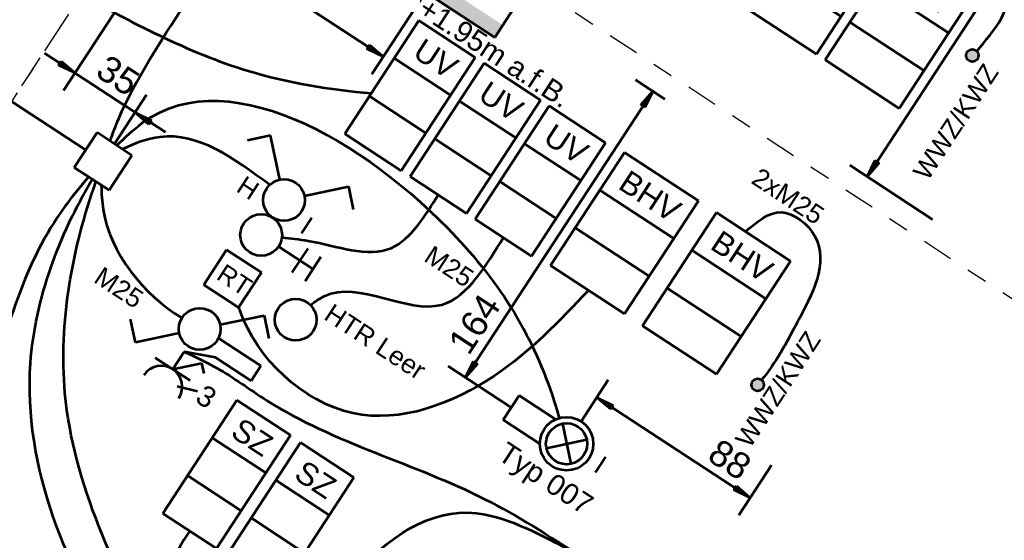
# Model space of a CAD drawing. Header units: metres. Extents: x 2696276 to 2696381, y 1245119 to 1245220.
# Drawn here: x 2696287.259 to 2696291.979, y 1245172.007 to 1245174.501 of the extents above; entities that cross this region are included whole.
import ezdxf
from ezdxf.lldxf.tags import DXFTag

# ---------------------------------------------------------------- set-up
doc = ezdxf.new("R2010")
doc.units = ezdxf.units.M
doc.linetypes.add('000_hbf_Strichpunkt 3_1_1mm Achsen', pattern=[0.25, 0.15, -0.05, 0, -0.05])
for name, color, linetype, lineweight, true_color in [('011_232.51_Lichtinstallationen allgemein', 150, 'Continuous', 35, 0x0080ff), ('011_232.51_Lichtinstallationen allgemein_Bodenltg', 150, 'STRICHLINIE', 35, 0x0080ff), ('011_232.51_Lichtinstallationen allgemein_Deckenltg', 150, 'Continuous', 35, 0x0080ff), ('013_232.61_Kraftinstallationen allgemein', 1, 'Continuous', 35, 0xff0000), ('013_232.61_Kraftinstallationen allgemein_Bodenltg', 1, 'STRICHLINIE', 35, 0xff0000), ('013_232.61_Kraftinstallationen allgemein_Deckenltg', 1, 'Continuous', 35, 0xff0000), ('014_232.62_Storeninstallationen', 1, 'Continuous', 35, 0xff0000), ('014_232.62_Storeninstallationen_Deckenltg', 1, 'Continuous', 35, 0xff0000), ('016_232.70_HLKS-Installation', 5, 'Continuous', 35, 0x0000ff), ('016_232.70_HLKS-Installation_Bodenltg', 5, 'STRICHLINIE', 35, 0x0000ff), ('018_233.01_Innenleuchten', 150, 'Continuous', 35, 0x0080ff), ('044_237.31_KNX Installationen_Deckenltg', 134, 'Continuous', 35, 0x009999), ('054_236.85_Brandmeldeinstallationen_Deckenltg', 30, 'Continuous', 35, 0xff6600)]:
    doc.layers.add(name, color=color, linetype=linetype, lineweight=lineweight, true_color=true_color)
doc.layers.add('1_M01_Achsen.V', color=7, linetype='Continuous')
doc.layers.add('X_Mass', color=7, linetype='Continuous', lineweight=35)
doc.styles.get("Standard").update_dxf_attribs({"font": 'arial.ttf'})
tags = doc.linetypes.add('STRICHLINIE', pattern=[19.05, 12.7, -6.35]).pattern_tags.tags
tags[6:7] = [DXFTag(74, 4), DXFTag(75, 0), DXFTag(340, '0'), DXFTag(46, 0.0), DXFTag(50, 0.0), DXFTag(44, 0.0), DXFTag(45, 0.0)]
tags[4:5] = [DXFTag(74, 4), DXFTag(75, 0), DXFTag(340, '0'), DXFTag(46, 0.0), DXFTag(50, 0.0), DXFTag(44, 0.0), DXFTag(45, 0.0)]
tags = doc.linetypes.add('STRICHPUNKT2', pattern=[12.7, 6.35, -3.175, 0, -3.175]).pattern_tags.tags
tags[10:11] = [DXFTag(74, 4), DXFTag(75, 0), DXFTag(340, '0'), DXFTag(46, 0.0), DXFTag(50, 0.0), DXFTag(44, 0.0), DXFTag(45, 0.0)]
tags[8:9] = [DXFTag(74, 4), DXFTag(75, 0), DXFTag(340, '0'), DXFTag(46, 0.0), DXFTag(50, 0.0), DXFTag(44, 0.0), DXFTag(45, 0.0)]
tags[6:7] = [DXFTag(74, 4), DXFTag(75, 0), DXFTag(340, '0'), DXFTag(46, 0.0), DXFTag(50, 0.0), DXFTag(44, 0.0), DXFTag(45, 0.0)]
tags[4:5] = [DXFTag(74, 4), DXFTag(75, 0), DXFTag(340, '0'), DXFTag(46, 0.0), DXFTag(50, 0.0), DXFTag(44, 0.0), DXFTag(45, 0.0)]

# ---------------------------------------------------------------- blocks, each defined once
blk = doc.blocks.new('0_232.70_HLKS-Installation_Bodenltg-A0S2JC9U73', base_point=(-475.47, -159.77))
at = {"color": 0, "lineweight": -2}
blk.add_open_spline([(-475.47, -104.53), (-473.46, -97.54), (-469.4, -83.4), (-434.31, -86.73), (-431.08, -125.76), (-428.91, -149.05), (-430.09, -159.77)], degree=3, knots=[0, 0, 0, 0, 19.416383, 39.293877, 81.499182, 113.865771, 113.865771, 113.865771, 113.865771], dxfattribs=at)
blk = doc.blocks.new('0_232.51_Lichtinstallationen allgemein_Deckenltg-A0S2JCA673', base_point=(-750.24, -235.04))
at = {"color": 0, "linetype": 'ByBlock', "lineweight": -2, "ltscale": 0.35}
blk.add_open_spline([(-750.24, -235.04), (-749.03, -229.63), (-735.54, -169.41), (-596.02, -167.69), (-524.92, -207.57), (-501.26, -228.16)], degree=3, knots=[0, 0, 0, 0, 16.311196, 181.669068, 275.761479, 275.761479, 275.761479, 275.761479], dxfattribs=at)
blk = doc.blocks.new('Gruppenzuleitung-A0S2JCAA73', base_point=(-624.51, -170.48))
at = {"color": 0, "linetype": 'ByBlock', "lineweight": -2, "ltscale": 0.35}
for p, q in [((-624.51, -170.48), (-624.51, -105.68)), ((-624.51, -105.68), (-592.17, -105.68)), ((-592.17, -105.68), (-592.17, -170.48)), ((-592.17, -127.28), (-624.51, -127.28)), ((-592.17, -148.88), (-624.51, -148.88)), ((-592.17, -170.48), (-624.51, -170.48))]:
    blk.add_line(p, q, dxfattribs=at)
at = {"color": 0, "linetype": 'ByBlock', "lineweight": -2, "ltscale": 0.35, "insert": (-618.18, -111.08), "char_height": 10.8, "attachment_point": 1}
blk.add_mtext('{\\fArial;UV}', dxfattribs=at)
blk = doc.blocks.new('Spiegelschrank mit Steckdose L.-A0S2JCAS73', base_point=(-707.01, -92.54))
at = {"color": 0, "lineweight": -2}
for p, q in [((-627.01, -72.54), (-707.01, -72.54)), ((-707.01, -72.54), (-707.01, -92.54)), ((-689.01, -72.54), (-689.01, -92.54)), ((-627.01, -92.54), (-627.01, -72.54)), ((-696.34, -76.41), (-696.34, -88.67)), ((-696.34, -82.54), (-689.01, -82.54)), ((-707.01, -92.54), (-627.01, -92.54))]:
    blk.add_line(p, q, dxfattribs=at)
blk.add_ellipse((-702.47, -82.54), major_axis=(0, -6.13), ratio=1, start_param=0, end_param=3.141593, dxfattribs=at)
blk.add_solid([(-689.01, -85.44), (-689.01, -92.54), (-627.01, -85.44), (-627.01, -92.54)], dxfattribs=at)
blk = doc.blocks.new('Bemerkung 1-A0S2JCAU73', base_point=(-664.68, -103.51))
at = {"color": 0, "lineweight": -2, "insert": (-664.68, -93.51), "char_height": 10, "attachment_point": 1}
blk.add_mtext('{\\fArial;+1.95m a.f.B.}', dxfattribs=at)
blk = doc.blocks.new('0_232.70_HLKS-Installation_Bodenltg-A0S2JCCU73', base_point=(-658.88, -284.62))
at = {"color": 0, "lineweight": -2}
blk.add_open_spline([(-523.1, -169.33), (-526.67, -189.13), (-534.35, -231.8), (-579.54, -294.33), (-638.86, -283.62), (-658.41, -268.21), (-658.88, -267.83)], degree=3, knots=[0, 0, 0, 0, 60.81429, 131.061545, 204.01855, 205.836501, 205.836501, 205.836501, 205.836501], dxfattribs=at)
blk = doc.blocks.new('0_232.51_Lichtinstallationen allgemein_Deckenltg-A0S2JCDI73', base_point=(-761.06, -235.04))
at = {"color": 0, "linetype": 'ByBlock', "lineweight": -2, "ltscale": 0.35}
blk.add_open_spline([(-754.2, -235.04), (-755.03, -231.29), (-760.38, -207.16), (-759.36, -167.46), (-761.69, -123.9), (-760.05, -89.83), (-737.87, -70.74), (-711.84, -64.54), (-688.79, -64.12), (-674.67, -64.16), (-669.38, -64.36)], degree=3, knots=[0, 0, 0, 0, 11.51283, 74.112648, 117.103909, 144.888965, 171.073256, 197.717795, 224.232743, 240.088915, 240.088915, 240.088915, 240.088915], dxfattribs=at)
blk = doc.blocks.new('0_232.51_Lichtinstallationen allgemein_AP-Ltg-A0S2JCE673', base_point=(-669.15, -300.04))
at = {"color": 0, "linetype": 'ByBlock', "lineweight": -2, "ltscale": 0.35}
for p, q in [((-658.97, -285.53), (-634.7, -285.53)), ((-634.7, -285.53), (-634.7, -294.09)), ((-655.04, -294.09), (-669.15, -300.04)), ((-634.7, -294.09), (-655.04, -294.09))]:
    blk.add_line(p, q, dxfattribs=at)
blk = doc.blocks.new('Gruppenzuleitung-A0S2JCEM73', base_point=(-635.27, -370.39))
at = {"color": 0, "linetype": 'ByBlock', "lineweight": -2, "ltscale": 0.35}
for p, q in [((-635.27, -370.39), (-635.27, -305.59)), ((-635.27, -305.59), (-604.61, -305.59)), ((-604.61, -305.59), (-604.61, -370.39)), ((-604.61, -327.19), (-635.27, -327.19)), ((-604.61, -348.79), (-635.27, -348.79)), ((-604.61, -370.39), (-635.27, -370.39))]:
    blk.add_line(p, q, dxfattribs=at)
at = {"color": 0, "linetype": 'ByBlock', "lineweight": -2, "ltscale": 0.35, "insert": (-629.05, -310.99), "char_height": 10.8, "attachment_point": 1}
blk.add_mtext('{\\fArial;SZ}', dxfattribs=at)
blk = doc.blocks.new('0_232.61_Kraftinstallationen allgemein_Deckenltg-A0S2JCGK73', base_point=(-630.72, -248.15))
at = {"color": 0, "linetype": 'ByBlock', "lineweight": -2, "ltscale": 0.35}
blk.add_open_spline([(-630.72, -248.15), (-629.78, -245.65), (-622.09, -225.16), (-567.44, -227.45), (-570.84, -185.03), (-571, -170.48)], degree=3, knots=[0, 0, 0, 0, 7.852758, 64.337226, 108.004536, 108.004536, 108.004536, 108.004536], dxfattribs=at)
blk = doc.blocks.new('Schalter_ Schema 3_ UP-A0S2JCHY73', base_point=(-699.14, -309.1))
at = {"color": 0, "lineweight": -2}
for p, q in [((-661.81, -279.74), (-646.6, -264.53)), ((-646.6, -264.53), (-638.62, -272.5)), ((-675.95, -293.88), (-691.17, -309.1)), ((-691.17, -309.1), (-699.14, -301.12))]:
    blk.add_line(p, q, dxfattribs=at)
blk.add_circle((-668.88, -286.81), 10, dxfattribs=at)
blk = doc.blocks.new('1_Anschlusspunkt-A0S2JCKG73', base_point=(-433.42, -165.75))
at = {"lineweight": -2}
blk.add_hatch(color=0, dxfattribs=at).paths.add_polyline_path([(-430.37, -159.75), (-431.16, -159.85), (-431.89, -160.14), (-432.52, -160.62), (-433.01, -161.24), (-433.31, -161.97), (-433.42, -162.75), (-433.31, -163.54), (-433.01, -164.27), (-432.52, -164.89), (-431.89, -165.37), (-431.16, -165.66), (-430.37, -165.75), (-429.6, -165.64), (-428.89, -165.34), (-428.28, -164.86), (-427.81, -164.24), (-427.52, -163.52), (-427.42, -162.75), (-427.52, -161.99), (-427.81, -161.27), (-428.28, -160.65), (-428.89, -160.17), (-429.6, -159.87)])
at = {"color": 0, "lineweight": -2}
blk.add_circle((-430.42, -162.75), 3, dxfattribs=at)
blk = doc.blocks.new('Maß-A0S2JCMO73', base_point=(-478.8, -50.54))
at = {"color": 0, "linetype": 'ByBlock', "lineweight": -2, "ltscale": 0.35}
for p, q in [((-431, 113.45), (-478.8, 113.45)), ((-442.14, 104.78), (-441, 113.45)), ((-441, 113.45), (-441, -50.54)), ((-441, 113.45), (-439.86, 104.78)), ((-439.86, 104.78), (-442.14, 104.78)), ((-441, -50.54), (-442.14, -41.86)), ((-442.14, -41.86), (-439.86, -41.86)), ((-439.86, -41.86), (-441, -50.54)), ((-451, -50.54), (-403.61, -50.54))]:
    blk.add_line(p, q, dxfattribs=at)
for points in [[(-441, 113.45), (-439.86, 104.78), (-442.14, 104.78)], [(-441, -50.54), (-442.14, -41.86), (-439.86, -41.86)]]:
    blk.add_solid(points, dxfattribs=at)
at = {"color": 0, "linetype": 'ByBlock', "lineweight": -2, "ltscale": 0.35, "insert": (-457.68, 72.73), "char_height": 12.5, "attachment_point": 1, "rotation": 90}
blk.add_mtext('{\\fArial;164}', dxfattribs=at)
blk = doc.blocks.new('Gruppenzuleitung-A0S2JCNK73', base_point=(-661.85, -170.48))
at = {"color": 0, "linetype": 'ByBlock', "lineweight": -2, "ltscale": 0.35}
for p, q in [((-661.85, -170.48), (-661.85, -105.68)), ((-661.85, -105.68), (-629.51, -105.68)), ((-629.51, -105.68), (-629.51, -170.48)), ((-629.51, -127.28), (-661.85, -127.28)), ((-629.51, -148.88), (-661.85, -148.88)), ((-629.51, -170.48), (-661.85, -170.48))]:
    blk.add_line(p, q, dxfattribs=at)
at = {"color": 0, "linetype": 'ByBlock', "lineweight": -2, "ltscale": 0.35, "insert": (-655.52, -111.08), "char_height": 10.8, "attachment_point": 1}
blk.add_mtext('{\\fArial;UV}', dxfattribs=at)
blk = doc.blocks.new('Gruppenzuleitung-A0S2JCO673', base_point=(-544.82, -169.33))
at = {"color": 0, "lineweight": -2}
for p, q in [((-502.43, -104.53), (-544.82, -104.53)), ((-544.82, -104.53), (-544.82, -169.33)), ((-502.43, -169.33), (-502.43, -104.53)), ((-544.82, -126.13), (-502.43, -126.13)), ((-544.82, -147.73), (-502.43, -147.73)), ((-544.82, -169.33), (-502.43, -169.33))]:
    blk.add_line(p, q, dxfattribs=at)
at = {"color": 0, "lineweight": -2, "insert": (-538.54, -109.93), "char_height": 10.8, "attachment_point": 1}
blk.add_mtext('{\\fArial;BHV}', dxfattribs=at)
blk = doc.blocks.new('1_Anschlusspunkt-A0S2JCQK73', base_point=(-433.65, 22.64))
at = {"lineweight": -2}
blk.add_hatch(color=0, dxfattribs=at).paths.add_polyline_path([(-430.7, 28.64), (-429.92, 28.55), (-429.18, 28.26), (-428.55, 27.78), (-428.06, 27.16), (-427.76, 26.43), (-427.65, 25.64), (-427.76, 24.86), (-428.06, 24.13), (-428.55, 23.5), (-429.18, 23.03), (-429.92, 22.73), (-430.7, 22.64), (-431.47, 22.75), (-432.18, 23.06), (-432.79, 23.54), (-433.26, 24.16), (-433.55, 24.87), (-433.65, 25.64), (-433.55, 26.41), (-433.26, 27.13), (-432.79, 27.74), (-432.18, 28.22), (-431.47, 28.53)])
at = {"color": 0, "lineweight": -2}
blk.add_circle((-430.65, 25.64), 3, dxfattribs=at)
blk = doc.blocks.new('0_232.51_Lichtinstallationen allgemein_Deckenltg-A0S2JCR873', base_point=(-755.1, -433.45))
at = {"color": 0, "linetype": 'ByBlock', "lineweight": -2, "ltscale": 0.35}
blk.add_open_spline([(-753.33, -255.04), (-754.06, -261.07), (-758.75, -299.99), (-741.28, -354.54), (-723.45, -406.4), (-722.55, -428.08), (-722.39, -433.45)], degree=3, knots=[0, 0, 0, 0, 18.183442, 117.243656, 165.933465, 182.0321, 182.0321, 182.0321, 182.0321], dxfattribs=at)
blk = doc.blocks.new('Storentaster_ UP-A0S2JCSQ73', base_point=(-678.88, -243.04))
at = {"color": 0, "lineweight": -2}
for p, q in [((-646.53, -239.94), (-646.53, -226.14)), ((-639.13, -239.94), (-639.13, -226.14)), ((-658.88, -233.04), (-639.13, -233.04))]:
    blk.add_line(p, q, dxfattribs=at)
blk.add_circle((-668.88, -233.04), 10, dxfattribs=at)
blk = doc.blocks.new('Maß-A0S2JCSS73', base_point=(-786.11, -538.5))
at = {"color": 0, "linetype": 'ByBlock', "lineweight": -2, "ltscale": 0.35}
for p, q in [((-593.5, -538.5), (-593.5, -437.45)), ((-786.11, -538.5), (-786.11, -442.04)), ((-786.11, -528.5), (-777.43, -527.36)), ((-593.5, -528.5), (-786.11, -528.5)), ((-777.43, -529.64), (-786.11, -528.5)), ((-777.43, -527.36), (-777.43, -529.64)), ((-602.18, -529.64), (-602.18, -527.36)), ((-602.18, -527.36), (-593.5, -528.5)), ((-593.5, -528.5), (-602.18, -529.64))]:
    blk.add_line(p, q, dxfattribs=at)
for points in [[(-786.11, -528.5), (-777.43, -527.36), (-777.43, -529.64)], [(-593.5, -528.5), (-602.18, -529.64), (-602.18, -527.36)]]:
    blk.add_solid(points, dxfattribs=at)
at = {"color": 0, "linetype": 'ByBlock', "lineweight": -2, "ltscale": 0.35, "insert": (-707.66, -512.68), "char_height": 12.5, "attachment_point": 1}
blk.add_mtext('{\\fArial;193}', dxfattribs=at)
blk = doc.blocks.new('Maß-A0S2JCTS73', base_point=(-898.67, -431.27))
at = {"color": 0, "linetype": 'ByBlock', "lineweight": -2, "ltscale": 0.35}
for p, q in [((-892, -245.04), (-761.61, -245.04)), ((-883.14, -253.71), (-882, -245.04)), ((-882, -245.04), (-882, -431.27)), ((-882, -245.04), (-880.86, -253.71)), ((-880.86, -253.71), (-883.14, -253.71)), ((-882, -431.27), (-883.14, -422.59)), ((-883.14, -422.59), (-880.86, -422.59)), ((-880.86, -422.59), (-882, -431.27)), ((-892, -431.27), (-599.69, -431.27))]:
    blk.add_line(p, q, dxfattribs=at)
for points in [[(-882, -245.04), (-880.86, -253.71), (-883.14, -253.71)], [(-882, -431.27), (-883.14, -422.59), (-880.86, -422.59)]]:
    blk.add_solid(points, dxfattribs=at)
at = {"color": 0, "linetype": 'ByBlock', "lineweight": -2, "ltscale": 0.35, "insert": (-898.67, -351.37), "char_height": 12.5, "attachment_point": 1, "rotation": 90}
blk.add_mtext('{\\fArial;186}', dxfattribs=at)
blk = doc.blocks.new('0_232.70_HLKS-Installation_Bodenltg-A0S2JCUQ73', base_point=(-469.25, 28.57))
at = {"color": 0, "lineweight": -2}
blk.add_open_spline([(-429.99, 28.57), (-428.34, 41.99), (-425.51, 64.99), (-460.41, 71.02), (-468.22, 56.04), (-469.25, 50.01)], degree=3, knots=[0, 0, 0, 0, 34.375302, 58.913727, 77.253799, 77.253799, 77.253799, 77.253799], dxfattribs=at)
blk = doc.blocks.new('Maß-A0S2JCUS73', base_point=(-491.61, -223.76))
at = {"color": 0, "linetype": 'ByBlock', "lineweight": -2, "ltscale": 0.35}
for p, q in [((-403.73, -220), (-403.73, -191.36)), ((-491.61, -200), (-491.61, -223.76)), ((-491.61, -210), (-482.93, -208.86)), ((-491.61, -210), (-403.73, -210)), ((-482.93, -211.14), (-491.61, -210)), ((-482.93, -208.86), (-482.93, -211.14)), ((-412.41, -211.14), (-412.41, -208.86)), ((-412.41, -208.86), (-403.73, -210)), ((-403.73, -210), (-412.41, -211.14))]:
    blk.add_line(p, q, dxfattribs=at)
for points in [[(-491.61, -210), (-482.93, -208.86), (-482.93, -211.14)], [(-403.73, -210), (-412.41, -211.14), (-412.41, -208.86)]]:
    blk.add_solid(points, dxfattribs=at)
at = {"color": 0, "linetype": 'ByBlock', "lineweight": -2, "ltscale": 0.35, "insert": (-431.68, -193.66), "char_height": 12.5, "attachment_point": 1}
blk.add_mtext('{\\fArial;88}', dxfattribs=at)
blk = doc.blocks.new('Steckdose T13_ UP_ 3-fach_ geschaltet-A0S2JCVU73', base_point=(-679.15, -320.04))
at = {"color": 0, "lineweight": -2}
for p, q in [((-669.15, -310.04), (-669.15, -300.04)), ((-669.15, -310.04), (-659.15, -300.04)), ((-659.15, -300.04), (-655.6, -303.58)), ((-679.15, -310.04), (-659.15, -310.04)), ((-662.98, -315.73), (-653.53, -312.34))]:
    blk.add_line(p, q, dxfattribs=at)
blk.add_ellipse((-669.15, -320.04), major_axis=(10, 0), ratio=1, start_param=0, end_param=3.141592, dxfattribs=at)
at = {"color": 0, "lineweight": -2, "insert": (-652.36, -307.17), "char_height": 10, "attachment_point": 1, "rotation": 360}
blk.add_mtext('{\\fArial;3}', dxfattribs=at)
blk = doc.blocks.new('Gruppenzuleitung-A0S2JCXY73', base_point=(-488.56, -14.79))
at = {"color": 0, "lineweight": -2}
for p, q in [((-488.56, -14.79), (-488.56, 50.01)), ((-488.56, 50.01), (-446.16, 50.01)), ((-446.16, 50.01), (-446.16, -14.79)), ((-446.16, 28.41), (-488.56, 28.41)), ((-446.16, 6.81), (-488.56, 6.81)), ((-446.16, -14.79), (-488.56, -14.79))]:
    blk.add_line(p, q, dxfattribs=at)
at = {"color": 0, "lineweight": -2, "insert": (-482.27, 44.61), "char_height": 10.8, "attachment_point": 1}
blk.add_mtext('{\\fArial;BHV}', dxfattribs=at)
blk = doc.blocks.new('Maß-A0S2JCZ473', base_point=(-803.46, -235.04))
at = {"color": 0, "linetype": 'ByBlock', "lineweight": -2, "ltscale": 0.35}
for p, q in [((-786.11, -227), (-786.11, -166.51)), ((-751.61, -207), (-751.61, -235.04)), ((-734.26, -217), (-803.46, -217)), ((-794.78, -218.14), (-794.78, -215.86)), ((-794.78, -215.86), (-786.11, -217)), ((-786.11, -217), (-794.78, -218.14)), ((-751.61, -217), (-742.93, -215.86)), ((-742.93, -218.14), (-751.61, -217)), ((-742.93, -215.86), (-742.93, -218.14))]:
    blk.add_line(p, q, dxfattribs=at)
for points in [[(-786.11, -217), (-794.78, -218.14), (-794.78, -215.86)], [(-751.61, -217), (-742.93, -215.86), (-742.93, -218.14)]]:
    blk.add_solid(points, dxfattribs=at)
at = {"color": 0, "linetype": 'ByBlock', "lineweight": -2, "ltscale": 0.35, "insert": (-777.85, -200.33), "char_height": 12.5, "attachment_point": 1}
blk.add_mtext('{\\fArial;35}', dxfattribs=at)
blk = doc.blocks.new('1_Abzweigdose quadratisch UP-A0S2JD2E73', base_point=(-761.61, -255.04))
at = {"color": 0, "lineweight": -2}
for p, q in [((-761.61, -235.04), (-761.61, -255.04)), ((-741.61, -235.04), (-761.61, -235.04)), ((-741.61, -255.04), (-741.61, -235.04)), ((-761.61, -255.04), (-741.61, -255.04))]:
    blk.add_line(p, q, dxfattribs=at)
blk = doc.blocks.new('0_236.85_Brandmeldeinstallationen_AP-Ltg-A0S2JD2M73', base_point=(-619.94, -412.97))
at = {"color": 0, "linetype": 'ByBlock', "lineweight": -2, "ltscale": 0.35}
for p, q in [((-302.32, -386.31), (-302.32, -365.04)), ((-619.94, -370.39), (-619.94, -375.48)), ((-582.45, -412.97), (-328.97, -412.97))]:
    blk.add_line(p, q, dxfattribs=at)
for centre, major_axis in [((-582.45, -375.48), (-37.49, 0)), ((-328.97, -386.31), (0, -26.65))]:
    blk.add_ellipse(centre, major_axis=major_axis, ratio=1, start_param=0, end_param=1.570796, dxfattribs=at)
blk = doc.blocks.new('Maß-A0S2JD6O73', base_point=(-786.11, -143.04))
at = {"color": 0, "linetype": 'ByBlock', "lineweight": -2, "ltscale": 0.35}
for p, q in [((-666.61, -139.5), (-666.61, -92.54)), ((-786.11, -119.5), (-786.11, -143.04)), ((-786.11, -129.5), (-777.43, -128.36)), ((-666.61, -129.5), (-786.11, -129.5)), ((-777.43, -130.64), (-786.11, -129.5)), ((-777.43, -128.36), (-777.43, -130.64)), ((-675.28, -130.64), (-675.28, -128.36)), ((-675.28, -128.36), (-666.61, -129.5)), ((-666.61, -129.5), (-675.28, -130.64))]:
    blk.add_line(p, q, dxfattribs=at)
for points in [[(-786.11, -129.5), (-777.43, -128.36), (-777.43, -130.64)], [(-666.61, -129.5), (-675.28, -130.64), (-675.28, -128.36)]]:
    blk.add_solid(points, dxfattribs=at)
at = {"color": 0, "linetype": 'ByBlock', "lineweight": -2, "ltscale": 0.35, "insert": (-739.57, -112.83), "char_height": 12.5, "attachment_point": 1}
blk.add_mtext('{\\fArial;119}', dxfattribs=at)
blk = doc.blocks.new('1_Einlasskasten UP-A0S2JD8Y73', base_point=(-642.81, -267.93))
at = {"color": 0, "lineweight": -2}
blk.add_circle((-632.81, -257.93), 10, dxfattribs=at)
blk = doc.blocks.new('0_232.62_Storeninstallationen_Deckenltg-A0S2JD9Y73', base_point=(-807.61, -184.26))
at = {"color": 0, "linetype": 'ByBlock', "lineweight": -2, "ltscale": 0.35}
blk.add_open_spline([(-807.61, -184.26), (-776.99, -181.75), (-726.24, -177.59), (-679.53, -156.71), (-661.85, -147.3)], degree=3, knots=[0, 0, 0, 0, 91.413763, 151.500628, 151.500628, 151.500628, 151.500628], dxfattribs=at)
blk = doc.blocks.new('Gruppenzuleitung-A0S2JDB473', base_point=(-492.12, -169.33))
at = {"color": 0, "lineweight": -2}
for p, q in [((-449.72, -104.53), (-492.12, -104.53)), ((-492.12, -104.53), (-492.12, -169.33)), ((-449.72, -169.33), (-449.72, -104.53)), ((-492.12, -126.13), (-449.72, -126.13)), ((-492.12, -147.73), (-449.72, -147.73)), ((-492.12, -169.33), (-449.72, -169.33))]:
    blk.add_line(p, q, dxfattribs=at)
at = {"color": 0, "lineweight": -2, "insert": (-485.83, -109.93), "char_height": 10.8, "attachment_point": 1}
blk.add_mtext('{\\fArial;BHV}', dxfattribs=at)
blk = doc.blocks.new('0_232.62_Storeninstallationen_Deckenltg-A0S2JDEU73', base_point=(-659.96, -228.53))
at = {"color": 0, "linetype": 'ByBlock', "lineweight": -2, "ltscale": 0.35}
blk.add_open_spline([(-659.96, -228.53), (-656.23, -226.61), (-640.84, -218.69), (-606.6, -211.44), (-608.27, -181.8), (-608.34, -170.48)], degree=3, knots=[0, 0, 0, 0, 12.780514, 52.723172, 86.692675, 86.692675, 86.692675, 86.692675], dxfattribs=at)
blk = doc.blocks.new('0_232.51_Lichtinstallationen allgemein_Bodenltg-A0S2JDF673', base_point=(-575.64, -581.3))
at = {"color": 0, "lineweight": -2}
blk.add_open_spline([(-536.11, -581.04), (-541.88, -581.21), (-596.87, -582.83), (-538.09, -421.71), (-550.96, -285.07), (-474.5, -279.37), (-456.61, -278.04)], degree=3, knots=[0, 0, 0, 0, 16.401021, 156.22551, 319.047923, 368.794506, 368.794506, 368.794506, 368.794506], dxfattribs=at)
blk = doc.blocks.new('Schalter_ Schema 1_ UP-A0S2JDGM73', base_point=(-699.14, -223.04))
at = {"color": 0, "lineweight": -2}
for p, q in [((-691.17, -190.75), (-699.14, -198.73)), ((-675.95, -205.97), (-691.17, -190.75)), ((-661.81, -205.97), (-646.6, -190.75)), ((-646.6, -190.75), (-638.62, -198.73))]:
    blk.add_line(p, q, dxfattribs=at)
blk.add_circle((-668.88, -213.04), 10, dxfattribs=at)
blk = doc.blocks.new('0_232.51_Lichtinstallationen allgemein_Deckenltg-A0S2JDGS73', base_point=(-751.2, -464.28))
at = {"color": 0, "linetype": 'ByBlock', "lineweight": -2, "ltscale": 0.35}
blk.add_open_spline([(-406.11, -464.05), (-411.94, -464.03), (-447.15, -463.94), (-517.18, -466.31), (-627.82, -440.19), (-731.58, -369.07), (-749.95, -286), (-751.2, -255.04)], degree=3, knots=[0, 0, 0, 0, 17.499314, 105.690427, 208.758975, 357.441404, 450.410448, 450.410448, 450.410448, 450.410448], dxfattribs=at)
blk = doc.blocks.new('LED-Deckenleuchte mit Trafotunnel-A0S2JDKO73', base_point=(-523.34, -249.37))
at = {"color": 0, "lineweight": -2}
for p, q in [((-502.35, -229.6), (-523.34, -229.6)), ((-523.34, -229.6), (-523.34, -243.53)), ((-498.57, -229.6), (-484.64, -243.53)), ((-498.57, -243.53), (-484.64, -229.6)), ((-523.34, -243.53), (-502.35, -243.53))]:
    blk.add_line(p, q, dxfattribs=at)
for radius in [12.8, 9.85]:
    blk.add_circle((-491.61, -236.56), radius, dxfattribs=at)
blk = doc.blocks.new('Bemerkung-A0S2JDKQ73', base_point=(-516.06, -260.84))
at = {"color": 0, "lineweight": -2, "insert": (-516.06, -250.84), "char_height": 10, "attachment_point": 1}
blk.add_mtext('{\\fArial;Typ 007}', dxfattribs=at)
blk = doc.blocks.new('0_232.51_Lichtinstallationen allgemein_Deckenltg-A0S2JDLG73', base_point=(-746.94, -235.04))
at = {"color": 0, "linetype": 'ByBlock', "lineweight": -2, "ltscale": 0.35}
blk.add_open_spline([(-678.61, -210.7), (-699.8, -209.5), (-727.94, -207.92), (-743.77, -229.63), (-746.94, -235.04)], degree=3, knots=[0, 0, 0, 0, 57.407469, 76.229049, 76.229049, 76.229049, 76.229049], dxfattribs=at)
blk = doc.blocks.new('Maß-A0S2JDME73', base_point=(-566.26, -236.56))
at = {"color": 0, "linetype": 'ByBlock', "lineweight": -2, "ltscale": 0.35}
for p, q in [((-559.5, -72.54), (-542.61, -72.54)), ((-550.64, -81.21), (-549.5, -72.54)), ((-549.5, -236.56), (-549.5, -72.54)), ((-549.5, -72.54), (-548.36, -81.21)), ((-548.36, -81.21), (-550.64, -81.21)), ((-549.5, -236.56), (-550.64, -227.89)), ((-550.64, -227.89), (-548.36, -227.89)), ((-548.36, -227.89), (-549.5, -236.56)), ((-559.5, -236.56), (-523.34, -236.56))]:
    blk.add_line(p, q, dxfattribs=at)
for points in [[(-549.5, -72.54), (-548.36, -81.21), (-550.64, -81.21)], [(-549.5, -236.56), (-550.64, -227.89), (-548.36, -227.89)]]:
    blk.add_solid(points, dxfattribs=at)
at = {"color": 0, "linetype": 'ByBlock', "lineweight": -2, "ltscale": 0.35, "insert": (-566.26, -227.27), "char_height": 12.5, "attachment_point": 1, "rotation": 90}
blk.add_mtext('{\\fArial;164}', dxfattribs=at)
blk = doc.blocks.new('Maß-A0S2JDNE73', base_point=(-898.67, -245.04))
at = {"color": 0, "linetype": 'ByBlock', "lineweight": -2, "ltscale": 0.35}
for p, q in [((-892, -72.54), (-786.11, -72.54)), ((-883.14, -81.21), (-882, -72.54)), ((-882, -245.04), (-882, -72.54)), ((-882, -72.54), (-880.86, -81.21)), ((-880.86, -81.21), (-883.14, -81.21)), ((-882, -245.04), (-883.14, -236.36)), ((-883.14, -236.36), (-880.86, -236.36)), ((-880.86, -236.36), (-882, -245.04)), ((-892, -245.04), (-761.61, -245.04))]:
    blk.add_line(p, q, dxfattribs=at)
for points in [[(-882, -72.54), (-880.86, -81.21), (-883.14, -81.21)], [(-882, -245.04), (-883.14, -236.36), (-880.86, -236.36)]]:
    blk.add_solid(points, dxfattribs=at)
at = {"color": 0, "linetype": 'ByBlock', "lineweight": -2, "ltscale": 0.35, "insert": (-898.67, -172), "char_height": 12.5, "attachment_point": 1, "rotation": 90}
blk.add_mtext('{\\fArial;173}', dxfattribs=at)
blk = doc.blocks.new('0_236.85_Brandmeldeinstallationen_AP-Ltg-A0S2JDTA73', base_point=(-177.51, -471.29))
at = {"color": 0, "linetype": 'ByBlock', "lineweight": -2, "ltscale": 0.35}
for p, q in [((3.39, -61.52), (-14.5, -61.49)), ((-42.62, -89.84), (-40.47, -322.11)), ((-40.68, -322.32), (-40.89, -395.38)), ((-101.27, -455.2), (-163.33, -454.81)), ((-175.8, -463.53), (-176.74, -466.17))]:
    blk.add_line(p, q, dxfattribs=at)
for centre, major_axis, end_param in [((-14.54, -89.58), (0.04, 28.09), 1.581505), ((-40.58, -322.32), (-0.001, 0.107), 1.558636), ((-40.58, -322.11), (0.001, -0.106), 1.570796), ((-100.89, -395.21), (-0.38, -60), 1.574228), ((-163.41, -467.96), (0.08, 13.15), 1.233635), ((-164.27, -470.64), (-12.47, 4.46), 0.392635)]:
    blk.add_ellipse(centre, major_axis=major_axis, ratio=1, start_param=0, end_param=end_param, dxfattribs=at)
blk = doc.blocks.new('0_232.51_Lichtinstallationen allgemein_Deckenltg-A0S2JDU473', base_point=(-749.15, -428.71))
at = {"color": 0, "linetype": 'ByBlock', "lineweight": -2, "ltscale": 0.35}
blk.add_open_spline([(-599.14, -428.71), (-638.88, -405.64), (-708.93, -364.96), (-741.02, -288.15), (-749.15, -255.04)], degree=3, knots=[0, 0, 0, 0, 134.122854, 236.417325, 236.417325, 236.417325, 236.417325], dxfattribs=at)
blk = doc.blocks.new('Gruppenzuleitung-A0S2JDUU73', base_point=(-598.72, -370.73))
at = {"color": 0, "lineweight": -2}
for p, q in [((-568.06, -305.93), (-598.72, -305.93)), ((-598.72, -305.93), (-598.72, -370.73)), ((-568.06, -370.73), (-568.06, -305.93)), ((-598.72, -327.53), (-568.06, -327.53)), ((-598.72, -349.13), (-568.06, -349.13)), ((-598.72, -370.73), (-568.06, -370.73))]:
    blk.add_line(p, q, dxfattribs=at)
at = {"color": 0, "lineweight": -2, "insert": (-592.5, -311.33), "char_height": 10.8, "attachment_point": 1}
blk.add_mtext('{\\fArial;SZ}', dxfattribs=at)
blk = doc.blocks.new('Raumthermostat_ UP-A0S2JDXC73', base_point=(-678.88, -268.04))
at = {"color": 0, "lineweight": -2}
for p, q in [((-678.88, -248.04), (-658.88, -248.04)), ((-678.88, -248.04), (-678.88, -268.04)), ((-658.88, -268.04), (-658.88, -248.04)), ((-678.88, -268.04), (-658.88, -268.04))]:
    blk.add_line(p, q, dxfattribs=at)
at = {"color": 0, "lineweight": -2, "insert": (-675.97, -253.64), "char_height": 8.8, "attachment_point": 1}
blk.add_mtext('{\\fArial;RT}', dxfattribs=at)
blk = doc.blocks.new('0_232.51_Lichtinstallationen allgemein_Deckenltg-A0S2JDY073', base_point=(-746.12, -287.08))
at = {"color": 0, "linetype": 'ByBlock', "lineweight": -2, "ltscale": 0.35}
blk.add_open_spline([(-746.12, -255.04), (-743.83, -258.23), (-729.06, -278.87), (-700.27, -287.66), (-678.88, -287.08)], degree=3, knots=[0, 0, 0, 0, 11.758449, 75.964008, 75.964008, 75.964008, 75.964008], dxfattribs=at)
blk = doc.blocks.new('Gruppenzuleitung-A0S2JE1273', base_point=(-587.17, -170.48))
at = {"color": 0, "linetype": 'ByBlock', "lineweight": -2, "ltscale": 0.35}
for p, q in [((-587.17, -170.48), (-587.17, -105.68)), ((-587.17, -105.68), (-554.83, -105.68)), ((-554.83, -105.68), (-554.83, -170.48)), ((-554.83, -127.28), (-587.17, -127.28)), ((-554.83, -148.88), (-587.17, -148.88)), ((-554.83, -170.48), (-587.17, -170.48))]:
    blk.add_line(p, q, dxfattribs=at)
at = {"color": 0, "linetype": 'ByBlock', "lineweight": -2, "ltscale": 0.35, "insert": (-580.84, -111.08), "char_height": 10.8, "attachment_point": 1}
blk.add_mtext('{\\fArial;UV}', dxfattribs=at)
blk = doc.blocks.new('Gruppenzuleitung-A0S2JE1E73', base_point=(-535.96, -14.79))
at = {"color": 0, "lineweight": -2}
for p, q in [((-535.96, -14.79), (-535.96, 50.01)), ((-535.96, 50.01), (-493.56, 50.01)), ((-493.56, 50.01), (-493.56, -14.79)), ((-493.56, 28.41), (-535.96, 28.41)), ((-493.56, 6.81), (-535.96, 6.81)), ((-493.56, -14.79), (-535.96, -14.79))]:
    blk.add_line(p, q, dxfattribs=at)
at = {"color": 0, "lineweight": -2, "insert": (-529.67, 44.61), "char_height": 10.8, "attachment_point": 1}
blk.add_mtext('{\\fArial;BHV}', dxfattribs=at)
blk = doc.blocks.new('0_232.51_Lichtinstallationen allgemein_Bodenltg-A0S2JE2I73', base_point=(-669.15, -300.04))
at = {"color": 0, "lineweight": -2}
blk.add_open_spline([(-669.15, -300.04), (-663.42, -299.21), (-648.18, -297.01), (-594.37, -300.56), (-530.58, -278.47), (-474.46, -278.14), (-456.61, -278.04)], degree=3, knots=[0, 0, 0, 0, 17.347456, 46.09308, 160.642251, 214.077696, 214.077696, 214.077696, 214.077696], dxfattribs=at)
blk = doc.blocks.new('A$C4181af03')
at = {"layer": '1_M01_Achsen.V', "color": 7, "linetype": '000_hbf_Strichpunkt 3_1_1mm Achsen', "lineweight": 13}
for p, q in [((-8.0411, 18.2388), (-8.0411, -15.5395)), ((-8.0411, 17.8496), (-8.0411, -15.1504))]:
    blk.add_line(p, q, dxfattribs=at)
at = {"layer": '1_M01_Achsen.V', "color": 62, "linetype": '000_hbf_Strichpunkt 3_1_1mm Achsen', "lineweight": 13, "true_color": 0x8cbb26}
blk.add_line((9.6389, -0.6154), (-9.3611, -0.6154), dxfattribs=at)
blk.add_line((9.6389, -0.6154), (-9.3611, -0.6154), dxfattribs=at)
blk = doc.blocks.new('A$Ccc2696ef')
blk.add_blockref('A$C4181af03', (0, 0))

msp = doc.modelspace()

# ---------------------------------------------------------------- block references
at = {"rotation": 326.8000002754653}
msp.add_blockref('A$Ccc2696ef', (2696295.2894, 1245171.7568), dxfattribs=at)
at = {"layer": '011_232.51_Lichtinstallationen allgemein', "linetype": 'Continuous', "ltscale": 0.35, "xscale": 0.01, "yscale": 0.01, "zscale": 0.01, "rotation": 326.8000002754653}
for name, p in [('Schalter_ Schema 1_ UP-A0S2JDGM73', (2696288.218, 1245173.7188)), ('1_Abzweigdose quadratisch UP-A0S2JD2E73', (2696287.5201, 1245173.793)), ('Schalter_ Schema 3_ UP-A0S2JCHY73', (2696287.7467, 1245172.9987)), ('Steckdose T13_ UP_ 3-fach_ geschaltet-A0S2JCVU73', (2696287.8541, 1245172.7977)), ('Bemerkung-A0S2JDKQ73', (2696289.543, 1245172.4))]:
    msp.add_blockref(name, p, dxfattribs=at)
at = {"layer": '011_232.51_Lichtinstallationen allgemein_Bodenltg', "linetype": 'STRICHLINIE', "ltscale": 0.35, "xscale": 0.01, "yscale": 0.01, "zscale": 0.01, "rotation": 326.8000002754653}
for name, p in [('0_232.51_Lichtinstallationen allgemein_Bodenltg-A0S2JE2I73', (2696288.0473, 1245172.9103)), ('0_232.51_Lichtinstallationen allgemein_Bodenltg-A0S2JDF673', (2696287.2896, 1245170.0447))]:
    msp.add_blockref(name, p, dxfattribs=at)
at = {"layer": '011_232.51_Lichtinstallationen allgemein_Deckenltg', "ltscale": 0.35, "xscale": 0.01, "yscale": 0.01, "zscale": 0.01, "rotation": 326.8000002754653}
for name, p in [('0_232.51_Lichtinstallationen allgemein_Deckenltg-A0S2JCDI73', (2696287.6341, 1245173.9574)), ('0_232.51_Lichtinstallationen allgemein_Deckenltg-A0S2JCA673', (2696287.7247, 1245173.8982)), ('0_232.51_Lichtinstallationen allgemein_Deckenltg-A0S2JDLG73', (2696287.7523, 1245173.8801)), ('0_232.51_Lichtinstallationen allgemein_Deckenltg-A0S2JDGS73', (2696286.4614, 1245171.9853)), ('0_232.51_Lichtinstallationen allgemein_Deckenltg-A0S2JCR873', (2696286.5976, 1245172.2646)), ('0_232.51_Lichtinstallationen allgemein_Deckenltg-A0S2JDU473', (2696286.6733, 1245172.2716)), ('0_232.51_Lichtinstallationen allgemein_Deckenltg-A0S2JDY073', (2696287.4742, 1245173.4401))]:
    msp.add_blockref(name, p, dxfattribs=at)
at = {"layer": '011_232.51_Lichtinstallationen allgemein_Deckenltg', "linetype": 'STRICHPUNKT2', "ltscale": 0.35, "xscale": 0.01, "yscale": 0.01, "zscale": 0.01, "rotation": 326.8000002754653}
msp.add_blockref('0_232.51_Lichtinstallationen allgemein_AP-Ltg-A0S2JCE673', (2696288.0473, 1245172.9103), dxfattribs=at)
at = {"layer": '013_232.61_Kraftinstallationen allgemein', "ltscale": 0.35, "xscale": 0.01, "yscale": 0.01, "zscale": 0.01, "rotation": 326.8000002754653}
for name, p in [('Gruppenzuleitung-A0S2JE1273', (2696289.4427, 1245173.5455)), ('Gruppenzuleitung-A0S2JCEM73', (2696287.9455, 1245172.136))]:
    msp.add_blockref(name, p, dxfattribs=at)
at = {"layer": '013_232.61_Kraftinstallationen allgemein', "linetype": 'Continuous', "ltscale": 0.35, "xscale": 0.01, "yscale": 0.01, "zscale": 0.01, "rotation": 326.8000002754653}
msp.add_blockref('1_Einlasskasten UP-A0S2JD8Y73', (2696288.4435, 1245173.0347), dxfattribs=at)
at = {"layer": '013_232.61_Kraftinstallationen allgemein_Bodenltg', "ltscale": 0.35, "xscale": 0.01, "yscale": 0.01, "zscale": 0.01, "rotation": 326.8000002754653}
msp.add_blockref('0_232.61_Kraftinstallationen allgemein_Deckenltg-A0S2JCGK73', (2696288.653, 1245173.134), dxfattribs=at)
at = {"layer": '013_232.61_Kraftinstallationen allgemein_Deckenltg', "ltscale": 0.35, "xscale": 0.01, "yscale": 0.01, "zscale": 0.01, "rotation": 326.8000002754653}
msp.add_blockref('0_236.85_Brandmeldeinstallationen_AP-Ltg-A0S2JD2M73', (2696287.8407, 1245171.6958), dxfattribs=at)
at = {"layer": '014_232.62_Storeninstallationen', "linetype": 'Continuous', "ltscale": 0.35, "xscale": 0.01, "yscale": 0.01, "zscale": 0.01, "rotation": 326.8000002754653}
msp.add_blockref('Storentaster_ UP-A0S2JCSQ73', (2696288.278, 1245173.4405), dxfattribs=at)
at = {"layer": '014_232.62_Storeninstallationen_Deckenltg', "ltscale": 0.35, "xscale": 0.01, "yscale": 0.01, "zscale": 0.01, "rotation": 326.8000002754653}
for name, p in [('0_232.62_Storeninstallationen_Deckenltg-A0S2JD9Y73', (2696287.5227, 1245174.6371)), ('Gruppenzuleitung-A0S2JCNK73', (2696288.8178, 1245173.9544)), ('Gruppenzuleitung-A0S2JCAA73', (2696289.1303, 1245173.7499))]:
    msp.add_blockref(name, p, dxfattribs=at)
at = {"layer": '014_232.62_Storeninstallationen_Deckenltg', "linetype": 'STRICHLINIE', "ltscale": 0.35, "xscale": 0.01, "yscale": 0.01, "zscale": 0.01, "rotation": 326.8000002754653}
msp.add_blockref('0_232.62_Storeninstallationen_Deckenltg-A0S2JDEU73', (2696288.5158, 1245173.4583), dxfattribs=at)
at = {"layer": '016_232.70_HLKS-Installation', "linetype": 'Continuous', "ltscale": 0.35, "xscale": 0.01, "yscale": 0.01, "zscale": 0.01, "rotation": 326.8000002754653}
for name, p in [('Gruppenzuleitung-A0S2JE1E73', (2696290.7237, 1245174.5678)), ('Gruppenzuleitung-A0S2JCXY73', (2696291.1203, 1245174.3083)), ('Gruppenzuleitung-A0S2JCO673', (2696289.8033, 1245173.3232)), ('Gruppenzuleitung-A0S2JDB473', (2696290.2444, 1245173.0346)), ('Raumthermostat_ UP-A0S2JDXC73', (2696288.1411, 1245173.2313))]:
    msp.add_blockref(name, p, dxfattribs=at)
at = {"layer": '016_232.70_HLKS-Installation_Bodenltg', "linetype": 'STRICHLINIE', "ltscale": 0.35, "xscale": 0.01, "yscale": 0.01, "zscale": 0.01, "rotation": 326.8000002754653}
for name, p in [('0_232.70_HLKS-Installation_Bodenltg-A0S2JCUQ73', (2696291.5193, 1245174.5653)), ('1_Anschlusspunkt-A0S2JCQK73', (2696291.7847, 1245174.3208)), ('0_232.70_HLKS-Installation_Bodenltg-A0S2JCCU73', (2696288.2176, 1245172.983)), ('0_232.70_HLKS-Installation_Bodenltg-A0S2JC9U73', (2696290.436, 1245173.0234)), ('1_Anschlusspunkt-A0S2JCKG73', (2696290.7551, 1245172.7431))]:
    msp.add_blockref(name, p, dxfattribs=at)
at = {"layer": '018_233.01_Innenleuchten', "linetype": 'Continuous', "ltscale": 0.35, "xscale": 0.01, "yscale": 0.01, "zscale": 0.01, "rotation": 326.8000002754653}
for name, p in [('Spiegelschrank mit Steckdose L.-A0S2JCAS73', (2696288.8667, 1245174.8538)), ('Bemerkung 1-A0S2JCAU73', (2696289.1608, 1245174.5303)), ('LED-Deckenleuchte mit Trafotunnel-A0S2JDKO73', (2696289.5449, 1245172.5358))]:
    msp.add_blockref(name, p, dxfattribs=at)
at = {"layer": '044_237.31_KNX Installationen_Deckenltg', "linetype": 'Continuous', "ltscale": 0.35, "xscale": 0.01, "yscale": 0.01, "zscale": 0.01, "rotation": 326.8000002754653}
msp.add_blockref('Gruppenzuleitung-A0S2JDUU73', (2696288.2495, 1245171.9331), dxfattribs=at)
at = {"layer": '054_236.85_Brandmeldeinstallationen_Deckenltg', "ltscale": 0.35, "xscale": 0.01, "yscale": 0.01, "zscale": 0.01, "rotation": 326.8000002754653}
msp.add_blockref('0_236.85_Brandmeldeinstallationen_AP-Ltg-A0S2JDTA73', (2696291.2234, 1245168.7853), dxfattribs=at)
at = {"layer": 'X_Mass', "ltscale": 0.35, "xscale": 0.01, "yscale": 0.01, "zscale": 0.01, "rotation": 326.8000002754653}
for name, p in [('Maß-A0S2JDNE73', (2696286.4279, 1245174.6272)), ('Maß-A0S2JCMO73', (2696291.0062, 1245173.9557)), ('Maß-A0S2JD6O73', (2696287.9283, 1245174.8644)), ('Maß-A0S2JCZ473', (2696287.2794, 1245174.1896)), ('Maß-A0S2JCTS73', (2696285.4082, 1245173.0689)), ('Maß-A0S2JDME73', (2696289.2558, 1245172.878)), ('Maß-A0S2JCUS73', (2696289.9506, 1245172.5763)), ('Maß-A0S2JCSS73', (2696285.7629, 1245171.5553))]:
    msp.add_blockref(name, p, dxfattribs=at)

# ---------------------------------------------------------------- texts
at = {"layer": '011_232.51_Lichtinstallationen allgemein', "linetype": 'Continuous', "ltscale": 0.35, "char_height": 0.09, "rotation": 326.8, "line_spacing_factor": 1.002}
for s, insert, attachment_point in [('{\\fArial;H}', (2696288.4163, 1245173.7079, 19), 3), ('{\\fArial;I}', (2696288.6446, 1245173.5622, 19), 1)]:
    msp.add_mtext(s, dxfattribs=dict(at, insert=insert, attachment_point=attachment_point))
at = {"layer": '011_232.51_Lichtinstallationen allgemein_Deckenltg', "ltscale": 0.35, "insert": (2696287.7596, 1245173.2553), "char_height": 0.09, "attachment_point": 2, "rotation": 326.8, "line_spacing_factor": 1.002}
msp.add_mtext('{\\fArial;M25}', dxfattribs=at)
at = {"layer": '013_232.61_Kraftinstallationen allgemein', "linetype": 'Continuous', "ltscale": 0.35, "insert": (2696288.9887, 1245172.9959, 19), "char_height": 0.09, "attachment_point": 2, "rotation": 326.8, "line_spacing_factor": 1.002}
msp.add_mtext('{\\fArial;HTR Leer}', dxfattribs=at)
at = {"layer": '013_232.61_Kraftinstallationen allgemein_Deckenltg', "ltscale": 0.35, "insert": (2696289.3425, 1245173.3569), "char_height": 0.09, "attachment_point": 2, "rotation": 326.8, "line_spacing_factor": 1.002}
msp.add_mtext('{\\fArial;M25}', dxfattribs=at)
at = {"layer": '016_232.70_HLKS-Installation_Bodenltg', "linetype": 'STRICHLINIE', "ltscale": 0.35, "char_height": 0.09, "line_spacing_factor": 1.002}
for s, insert, attachment_point, rotation in [('{\\fArial;WWZ/KWZ}', (2696291.8808, 1245174.2991), 3, 56.8), ('{\\fArial;2xM25}', (2696290.8095, 1245173.7968), 1, 326.8), ('{\\fArial;WWZ/KWZ}', (2696290.6844, 1245172.4919), 1, 56.8)]:
    msp.add_mtext(s, dxfattribs=dict(at, insert=insert, attachment_point=attachment_point, rotation=rotation))
at = {"layer": '018_233.01_Innenleuchten', "linetype": 'Continuous', "ltscale": 0.35, "insert": (2696290.0537, 1245172.4167, -55), "char_height": 0.09, "attachment_point": 1, "rotation": 326.8, "line_spacing_factor": 1.002}
msp.add_mtext('{\\fArial;I}', dxfattribs=at)

doc.saveas('drawing.dxf')
